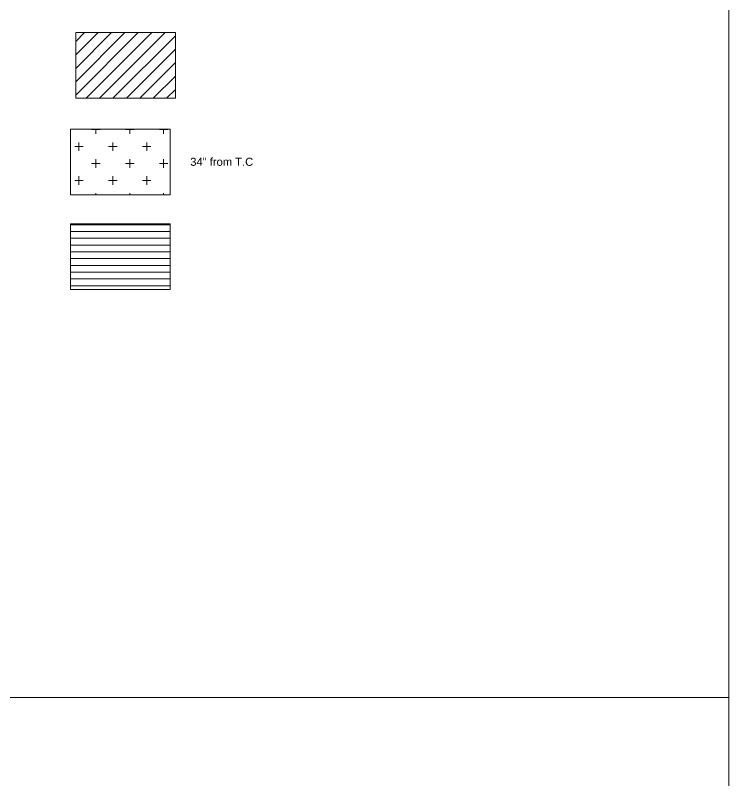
# Model space of a CAD drawing. Header units: millimetres. Extents: x 1464389 to 1998638, y -29162 to 256806.
# Drawn here: x 1819852 to 1833223, y 190728 to 205073 of the extents above; entities that cross this region are included whole.
import ezdxf

# ---------------------------------------------------------------- set-up
doc = ezdxf.new("R2010")
doc.units = ezdxf.units.MM
doc.header["$LTSCALE"] = 15
doc.layers.get('0').update_dxf_attribs({"lineweight": 5})
doc.layers.add('Hatch', color=252, linetype='Continuous', lineweight=15)
doc.layers.add('Text', color=250, linetype='Continuous')
doc.styles.add('ARIAL', font='arial.ttf')

msp = doc.modelspace()

# ---------------------------------------------------------------- hatches: boundary and pattern name
at = {"layer": 'Hatch', "ltscale": 0.25}
h = msp.add_hatch(dxfattribs=at)
h.set_pattern_fill('ANSI31', color=6, scale=56)
h.set_pattern_definition([(45, (866632.47, -68599.34), (-125.723586, 125.723586), [])])
h.paths.add_polyline_path([(1822852, 204749.1), (1820984.3, 204749.1), (1820984.3, 203519.6), (1822852, 203519.6)])
at = {"layer": 'Hatch'}
h = msp.add_hatch(dxfattribs=at)
h.set_pattern_fill('CROSS', color=256, scale=50)
h.set_pattern_definition([(0, (788772.5, 458200.03), (317.5, 317.5), [158.75, -476.25]), (90, (788851.88, 458120.66), (-317.5, 317.5), [158.75, -476.25])])
h.paths.add_polyline_path([(1822752.7, 202940.5), (1820885, 202940.5), (1820885, 201711), (1822752.7, 201711)])
at = {"layer": 'Hatch', "ltscale": 0.25, "true_color": 0x000000}
h = msp.add_hatch(dxfattribs=at)
h.set_pattern_fill('ANSI31', color=18, scale=40, angle=135)
h.set_pattern_definition([(180, (866632.47, -68599.34), (-1e-14, -127), [])])
h.paths.add_polyline_path([(1822752.7, 201162.3), (1820885, 201162.3), (1820885, 199932.8), (1822752.7, 199932.8)])

# ---------------------------------------------------------------- linework, layer by layer
msp.add_line((1687036, 192285.6), (1833222.5, 192285.6))
for points in [[(1687036, 233580.1), (1833222.5, 233580.1), (1833222.5, 132187), (1687036, 132187)], [(1820984.3, 204749.1), (1822852, 204749.1), (1822852, 203519.6), (1820984.3, 203519.6)], [(1820885, 202940.5), (1822752.7, 202940.5), (1822752.7, 201711), (1820885, 201711)], [(1820885, 201162.3), (1822752.7, 201162.3), (1822752.7, 199932.8), (1820885, 199932.8)]]:
    msp.add_lwpolyline(points, close=True)
at = {"ltscale": 0.25}
msp.add_lwpolyline([(1796989.8, 192285.6), (1833222.5, 192285.6), (1833222.5, 225109.5), (1796989.8, 225109.5)], close=True, dxfattribs=at)

# ---------------------------------------------------------------- texts
at = {"layer": 'Text', "ltscale": 0.25, "insert": (1824372.1, 202402.2), "char_height": 150, "attachment_point": 3, "style": 'ARIAL'}
msp.add_mtext_dynamic_manual_height_columns('\\pxqc;34" from T.C', width=1302.77, gutter_width=250, heights=[0], dxfattribs=at)

doc.saveas('drawing.dxf')
